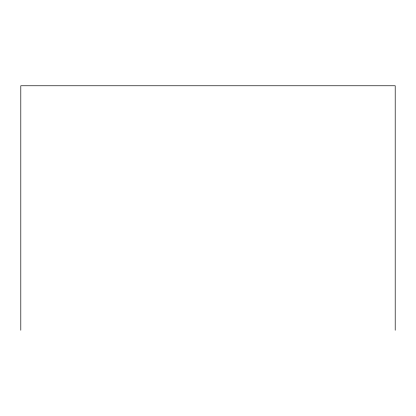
<?xml version="1.0" encoding="UTF-8"?>
<svg xmlns="http://www.w3.org/2000/svg" width="416" height="416" viewBox="0 0 416 416"><rect width="100%" height="100%" fill="white"/><g stroke="black" fill="none" stroke-linecap="round" stroke-linejoin="round"><path stroke-width="0.62" d="M395.2 330.236L395.2 85.764L20.8 85.764L20.8 330.236"/></g></svg>
